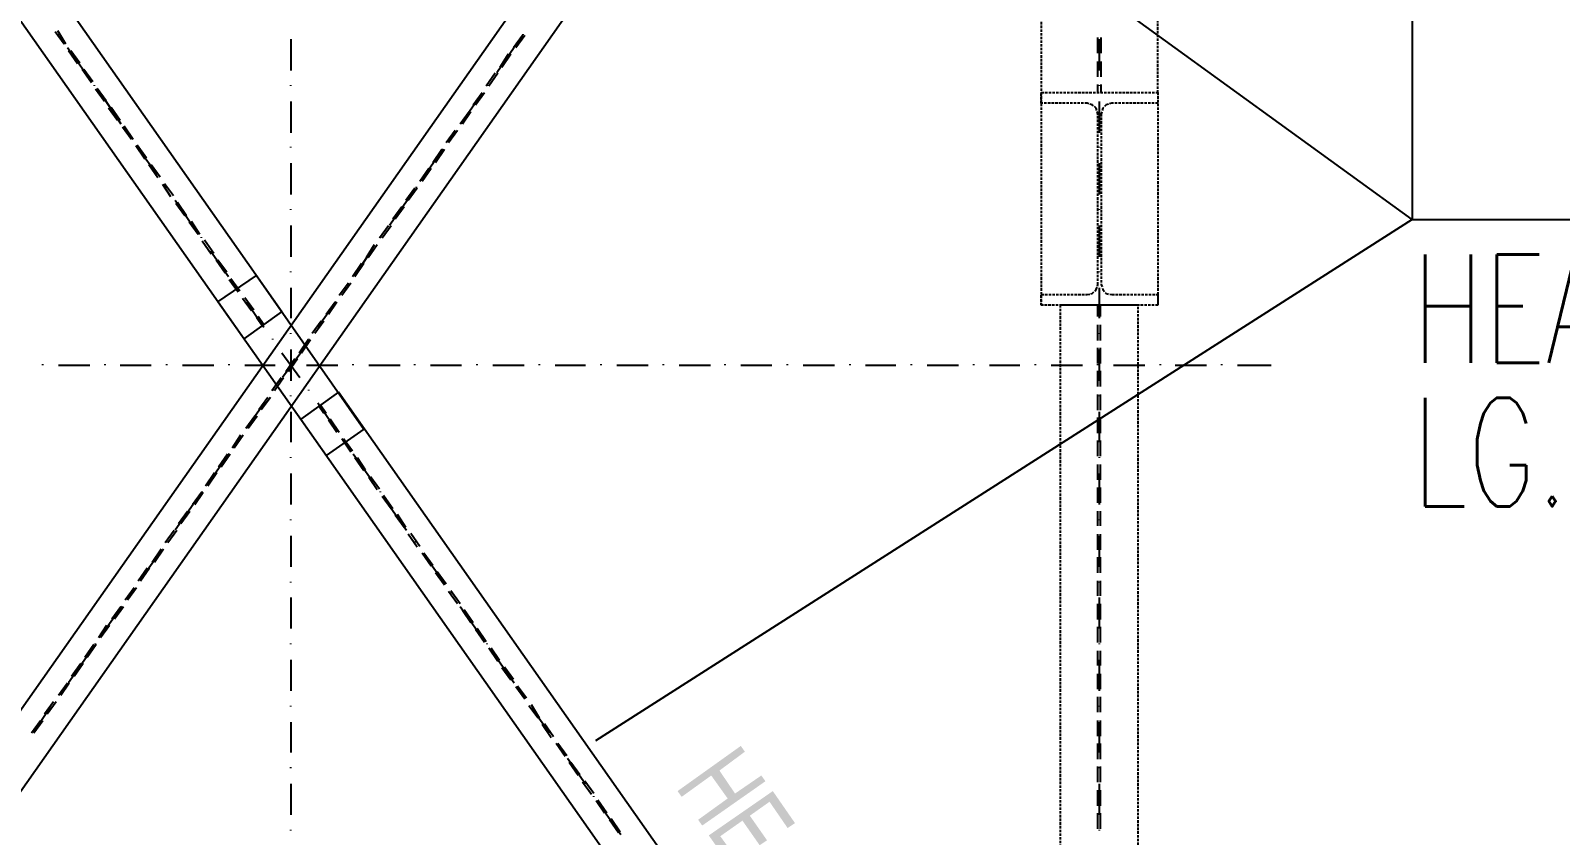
# Model space of a CAD drawing. Header units: metres. Extents: x 11 to 152679, y -40 to 137873.
# Drawn here: x 46907 to 50851, y 36894 to 38969 of the extents above; entities that cross this region are included whole.
import ezdxf
from ezdxf.enums import TextEntityAlignment as Align

# ---------------------------------------------------------------- set-up
doc = ezdxf.new("R2010")
doc.units = ezdxf.units.M
doc.linetypes.add('HIDDEN', pattern=[9.525, 6.35, -3.175])
for name, color, linetype in [('CA3', 6, 'Continuous'), ('LAYER_1', 160, 'Continuous'), ('MARK', 73, 'Continuous'), ('MARK_BOX', 6, 'Continuous'), ('MARK_DES', 60, 'Continuous'), ('MARK_MAT', 120, 'Continuous'), ('MARK_QTA', 73, 'Continuous'), ('TR', 4, 'HIDDEN')]:
    doc.layers.add(name, color=color, linetype=linetype)
doc.styles.add('MARK', font='ROMANS', dxfattribs={"width": 0.7})

# ---------------------------------------------------------------- blocks, each defined once
blk = doc.blocks.new('m8_pro')
at = {"layer": 'MARK_BOX'}
blk.add_lwpolyline([(0, 0), (27.181, 0), (27.181, 7.469), (0, 7.469)], close=True, dxfattribs=at)
at = {"style": 'MARK', "width": 0.7, "flags": 1}
for tag, p in [('TRA_PEZ', (-2.506, 11.921)), ('PUN_LIS', (-2.506, 11.386)), ('SUN_LIS', (-2.506, 10.85)), ('DES_PEZ', (-2.506, 10.315)), ('NOT_PEZ', (-2.506, 9.78)), ('TIP_PEZ', (-2.506, 9.244)), ('ING_PEZ', (-2.506, 8.709)), ('MCL_PEZ', (-2.506, 8.173)), ('COD_PEZ', (-2.506, 7.638)), ('COS_PEZ', (-2.506, 7.103)), ('DIM_PRO', (-2.506, 6.567))]:
    blk.add_attdef(tag, p, '', height=0.35, dxfattribs=at)
at = {"style": 'MARK', "width": 0.7}
blk.add_attdef('MAR_PEZ', text='', height=5, dxfattribs=at).set_placement((13.591, 3.735), align=Align.MIDDLE)
at = {"layer": 'MARK_DES', "style": 'MARK', "width": 0.7}
blk.add_text('LG.', height=2.8, dxfattribs=at).set_placement((0, -7.398))
for tag, p in [('NOM_PRO', (0, -3.699)), ('LUN_PRO', (5.68, -7.398))]:
    blk.add_attdef(tag, p, '', height=2.8, dxfattribs=at)
at = {"layer": 'MARK_MAT', "style": 'MARK', "width": 0.7}
blk.add_attdef('MAT_PRO', (18.079, -7.398), '', height=2.8, dxfattribs=at)
at = {"layer": 'MARK_QTA', "style": 'MARK', "width": 0.7}
blk.add_text('n.', height=5, dxfattribs=at).set_placement((31.937, 3.313), align=Align.MIDDLE)
blk.add_attdef('QTA_PEZ', (35.058, 1.424), '', height=5, dxfattribs=at)

msp = doc.modelspace()

# ---------------------------------------------------------------- hatches: boundary and pattern name
at = {"layer": 'LAYER_1'}
for points in [[(48748.3955, 37109.4393), (48737.8018, 37124.2532), (48574.8143, 37007.8262), (48585.408, 36993.0123), (48661.5963, 37048.0477), (48703.9365, 36988.7748), (48682.7664, 37060.7429)], [(48801.3121, 37033.2338), (48790.7185, 37048.0477), (48722.9879, 37001.4872), (48682.7664, 37060.7429), (48703.9365, 36988.7748), (48627.731, 36933.7567), (48638.3247, 36918.9255)], [(48877.466, 36925.2817), (48820.3463, 37007.8262), (48655.2401, 36893.5352), (48716.6317, 36806.7532), (48735.6831, 36821.5671), (48684.8851, 36891.4164), (48742.022, 36931.6379), (48786.481, 36868.1276), (48805.5324, 36880.84), (48761.0734, 36944.3331), (48811.8886, 36980.3171), (48858.449, 36912.5865)]]:
    msp.add_hatch(color=7, dxfattribs=at).paths.add_polyline_path(points, is_closed=False)

# ---------------------------------------------------------------- linework, layer by layer
for q in [(48753.7256, 39725.7512), (48362.8863, 37137.161)]:
    msp.add_line((50468.5281, 38481.8233), q)
at = {"layer": 'CA3'}
for points in [[(47554.5493, 38243.9609), (45778.6887, 40771.2657), (45655.94, 40771.2657), (45655.94, 40737.4005), (47457.2081, 38174.1116)], [(45655.94, 35475.3616), (49379.158, 40771.2657), (49501.9068, 40771.2657), (49501.9068, 40737.4005), (45780.8247, 35441.4963), (45655.94, 35441.4963)], [(47700.6386, 38036.5317), (47603.263, 37966.6824), (49377.022, 35441.4963), (49499.8052, 35441.4963), (49499.8052, 35475.3616)]]:
    msp.add_lwpolyline(points, close=True, dxfattribs=at)
at = {"layer": 'LAYER_1', "color": 7}
for p, q in [((46993.6705, 38933.9963), (46970.3817, 38965.7429)), ((46997.908, 38933.9963), (46976.7379, 38967.8616)), ((46978.8566, 38957.2852), (46978.8566, 38959.4039)), ((47577.8554, 38946.6915), (47577.8554, 38866.2657)), ((48151.481, 38925.5386), (48174.7698, 38957.2852)), ((48157.8372, 38925.5386), (48181.126, 38957.2852)), ((48176.8886, 38957.2852), (48176.8886, 38959.4039)), ((49658.5552, 38910.7075), (49658.5552, 38950.929)), ((49662.7927, 38866.2657), (49662.7927, 38946.6915)), ((49667.013, 38910.7075), (49667.013, 38950.929)), ((47002.1455, 38925.5386), (47048.6887, 38859.9095)), ((47027.5358, 38883.1984), (47004.247, 38917.0637)), ((47033.8748, 38885.3171), (47010.6032, 38917.0637)), ((48153.5997, 38925.5386), (48109.158, 38859.9095)), ((48117.6157, 38874.7234), (48138.7858, 38908.606)), ((48121.8532, 38874.7234), (48145.1248, 38908.606)), ((49658.5552, 38849.3331), (49658.5552, 38889.5546)), ((49667.013, 38849.3331), (49667.013, 38889.5546)), ((47063.5198, 38834.5192), (47040.231, 38868.3845)), ((47067.7401, 38836.6379), (47044.4685, 38868.3845)), ((48081.6317, 38826.0442), (48104.9205, 38859.9095)), ((48087.9879, 38826.0442), (48111.2595, 38859.9095)), ((47071.9776, 38826.0442), (47071.9776, 38828.163)), ((47097.3851, 38785.84), (47074.0963, 38817.5865)), ((47101.6054, 38787.9415), (47078.2993, 38819.7053)), ((47577.8554, 38826.0442), (47577.8554, 38828.163)), ((48047.7664, 38777.3651), (48071.0552, 38809.1116)), ((48054.1054, 38777.3651), (48077.3942, 38809.1116)), ((48085.8692, 38826.0442), (48085.8692, 38828.163)), ((49658.5552, 38809.1116), (49658.5552, 38830.2817)), ((49662.7927, 38826.0442), (49662.7927, 38828.163)), ((49667.013, 38809.1116), (49667.013, 38830.2817)), ((47095.2664, 38794.2977), (47139.7081, 38728.6859)), ((47131.216, 38737.1436), (47107.9788, 38768.8901)), ((47137.6066, 38737.1436), (47114.3178, 38771.0088)), ((47577.8554, 38785.84), (47577.8554, 38705.397)), ((48062.5803, 38794.2977), (48016.0198, 38728.6859)), ((49662.7927, 38705.397), (49662.7927, 38785.84)), ((48013.9011, 38728.6859), (48037.19, 38760.4324)), ((48020.2401, 38728.6859), (48041.4274, 38760.4324)), ((47167.2344, 38688.4644), (47143.9456, 38720.2109)), ((47171.4719, 38688.4644), (47148.1831, 38722.3296)), ((47162.997, 38694.8206), (47162.997, 38696.9393)), ((47977.8826, 38680.0067), (48001.1887, 38711.7532)), ((47984.2733, 38680.0067), (48007.5621, 38711.7532)), ((47992.731, 38694.8206), (47992.731, 38696.9393)), ((47201.0997, 38637.6664), (47177.8109, 38671.5317)), ((47205.3372, 38639.7852), (47182.0484, 38673.6505)), ((47186.2858, 38663.0568), (47232.8463, 38597.4449)), ((47577.8554, 38667.2942), (47577.8554, 38669.413)), ((47969.4594, 38663.0568), (47924.966, 38597.4449)), ((47944.0518, 38629.1915), (47967.3234, 38663.0568)), ((47950.408, 38629.1915), (47973.6796, 38663.0568)), ((49662.7927, 38667.2942), (49662.7927, 38669.413)), ((47234.965, 38588.9872), (47211.6762, 38622.8525)), ((47241.3212, 38591.106), (47218.0324, 38622.8525)), ((47577.8554, 38627.09), (47577.8554, 38546.647)), ((47910.1865, 38580.5123), (47933.4581, 38614.3776)), ((47916.5427, 38580.5123), (47939.8143, 38614.3776)), ((49662.7927, 38546.647), (49662.7927, 38627.09)), ((47268.8303, 38540.2908), (47247.6774, 38572.0546)), ((47275.1865, 38542.4095), (47251.8977, 38574.1733)), ((47256.1351, 38563.5796), (47256.1351, 38565.6984)), ((47279.4068, 38531.8331), (47323.8657, 38466.2213)), ((47878.44, 38531.8331), (47831.8623, 38466.2213)), ((47874.2025, 38531.8331), (47897.4913, 38563.5796)), ((47880.5415, 38531.8331), (47903.8303, 38563.5796)), ((47901.7288, 38563.5796), (47901.7288, 38565.6984)), ((47304.8143, 38491.6116), (47281.5427, 38523.3582)), ((47309.0518, 38491.6116), (47285.763, 38525.4769)), ((47577.8554, 38506.4255), (47577.8554, 38508.5442)), ((47840.3372, 38483.1539), (47863.626, 38514.9005)), ((47846.6762, 38483.1539), (47869.965, 38514.9005)), ((49662.7927, 38506.4255), (49662.7927, 38508.5442)), ((47338.6796, 38442.9324), (47315.408, 38474.679)), ((47342.8826, 38442.9324), (47321.747, 38476.7977)), ((47577.8554, 38466.2213), (47577.8554, 38385.7783)), ((47806.4719, 38434.4575), (47829.7608, 38466.2213)), ((47812.8109, 38434.4575), (47836.0997, 38466.2213)), ((49662.7927, 38385.7783), (49662.7927, 38466.2213)), ((47347.1546, 38434.4575), (47347.1546, 38436.5762)), ((47372.5621, 38392.1345), (47349.2733, 38425.9998)), ((47378.9011, 38394.2532), (47355.6123, 38428.1185)), ((47772.6066, 38383.6595), (47793.7595, 38417.5248)), ((47776.8441, 38383.6595), (47800.1157, 38417.5248)), ((47808.5734, 38434.4575), (47808.5734, 38436.5762)), ((47370.4262, 38400.5922), (47417.0039, 38334.9803)), ((47408.5289, 38343.4553), (47385.2401, 38377.3206)), ((47412.7664, 38345.5568), (47389.4776, 38377.3206)), ((47785.3018, 38400.5922), (47740.8428, 38334.9803)), ((47577.8554, 38345.5568), (47577.8554, 38347.6755)), ((47736.6054, 38334.9803), (47759.8942, 38368.8456)), ((47742.9788, 38334.9803), (47766.216, 38368.8456)), ((49662.7927, 38345.5568), (49662.7927, 38347.6755)), ((47442.3942, 38294.7588), (47419.1054, 38326.5226)), ((47446.6317, 38296.8776), (47423.3428, 38328.6241)), ((47440.2927, 38303.2338), (47440.2927, 38305.3525)), ((47577.8554, 38305.3525), (47577.8554, 38227.0283)), ((47702.7401, 38286.3011), (47726.0289, 38318.0477)), ((47709.0963, 38286.3011), (47732.3851, 38318.0477)), ((47717.5712, 38303.2338), (47717.5712, 38305.3525)), ((49662.7927, 38227.0283), (49662.7927, 38305.3525)), ((47476.2595, 38246.0796), (47452.9879, 38277.8262)), ((47482.6157, 38248.1984), (47459.3441, 38279.9449)), ((47463.5643, 38269.3685), (47508.0233, 38203.7567)), ((47694.2824, 38269.3685), (47647.7219, 38203.7567)), ((47668.8748, 38237.6219), (47692.1636, 38269.3685)), ((47675.231, 38237.6219), (47696.4011, 38269.3685)), ((49658.5552, 38231.2657), (49658.5552, 38260.8936)), ((49664.8942, 38231.2657), (49664.8942, 38260.8936)), ((47503.7858, 38207.9769), (47488.9719, 38229.147)), ((47508.0233, 38210.0956), (47493.2094, 38231.2657)), ((47632.908, 38188.9255), (47656.1796, 38220.6893)), ((47639.247, 38188.9255), (47662.5358, 38220.6893)), ((47577.8554, 38186.8068), (47577.8554, 38188.9255)), ((49658.5552, 38169.8741), (49658.5552, 38210.0956)), ((49662.7927, 38186.8068), (49662.7927, 38188.9255)), ((49664.8942, 38169.8741), (49664.8942, 38210.0956)), ((47531.3121, 38171.9929), (47531.3121, 38174.1116)), ((47554.5493, 38138.1276), (47601.1442, 38074.6345)), ((47603.263, 38138.1276), (47556.7025, 38074.6345)), ((47577.8554, 38146.6025), (47577.8554, 38066.1595)), ((47599.0427, 38138.1276), (47622.3143, 38171.9929)), ((47605.3817, 38138.1276), (47628.6705, 38171.9929)), ((47624.4331, 38171.9929), (47624.4331, 38174.1116)), ((49658.5552, 38110.6185), (49658.5552, 38150.84)), ((49662.7927, 38066.1595), (49662.7927, 38146.6025)), ((49664.8942, 38110.6185), (49664.8942, 38150.84)), ((46938.6351, 38106.381), (46938.6351, 38108.4998)), ((46978.8566, 38106.381), (47059.2824, 38106.381)), ((47099.5039, 38106.381), (47099.5039, 38108.4998)), ((47137.6066, 38106.381), (47218.0324, 38106.381)), ((47258.2539, 38106.381), (47258.2539, 38108.4998)), ((47298.4581, 38106.381), (47378.9011, 38106.381)), ((47419.1054, 38106.381), (47419.1054, 38108.4998)), ((47459.3441, 38106.381), (47537.6511, 38106.381)), ((47565.1774, 38089.4484), (47588.449, 38123.3137)), ((47571.5164, 38089.4484), (47594.8052, 38123.3137)), ((47577.8554, 38106.381), (47577.8554, 38108.4998)), ((47618.0941, 38106.381), (47698.5198, 38106.381)), ((47738.7413, 38106.381), (47738.7413, 38108.4998)), ((47778.9456, 38106.381), (47859.3886, 38106.381)), ((47897.4913, 38106.381), (47897.4913, 38108.4998)), ((47937.6956, 38106.381), (48018.1386, 38106.381)), ((48058.3428, 38106.381), (48058.3428, 38108.4998)), ((48098.5643, 38106.381), (48178.9901, 38106.381)), ((48219.2288, 38106.381), (48219.2288, 38108.4998)), ((48259.4331, 38106.381), (48337.7401, 38106.381)), ((48377.9788, 38106.381), (48377.9788, 38108.4998)), ((48418.1831, 38106.381), (48498.626, 38106.381)), ((48538.8303, 38106.381), (48538.8303, 38108.4998)), ((48579.0518, 38106.381), (48659.4776, 38106.381)), ((48697.5803, 38106.381), (48697.5803, 38108.4998)), ((48737.8018, 38106.381), (48818.2276, 38106.381)), ((48858.449, 38106.381), (48858.449, 38108.4998)), ((48898.6705, 38106.381), (48979.0963, 38106.381)), ((49019.3178, 38106.381), (49019.3178, 38108.4998)), ((49059.522, 38106.381), (49137.8463, 38106.381)), ((49178.0678, 38106.381), (49178.0678, 38108.4998)), ((49218.272, 38106.381), (49298.715, 38106.381)), ((49338.9365, 38106.381), (49338.9365, 38108.4998)), ((49379.158, 38106.381), (49457.465, 38106.381)), ((49497.6865, 38106.381), (49497.6865, 38108.4998)), ((49537.908, 38106.381), (49618.2993, 38106.381)), ((49658.5552, 38106.381), (49658.5552, 38108.4998)), ((49698.7595, 38106.381), (49779.2025, 38106.381)), ((49819.4068, 38106.381), (49819.4068, 38108.4998)), ((49857.5095, 38106.381), (49937.9525, 38106.381)), ((49978.1568, 38106.381), (49978.1568, 38108.4998)), ((50018.3955, 38106.381), (50105.1774, 38106.381)), ((47529.1762, 38040.7692), (47552.465, 38074.6345)), ((47535.5324, 38040.7692), (47558.8212, 38074.6345)), ((49658.5552, 38051.3456), (49658.5552, 38091.5671)), ((49664.8942, 38051.3456), (49664.8942, 38091.5671)), ((47495.3109, 37992.09), (47518.5997, 38023.8365)), ((47501.6326, 37992.09), (47524.9387, 38023.8365)), ((47533.4136, 38040.7692), (47533.4136, 38042.8879)), ((47577.8554, 38025.9553), (47577.8554, 38028.0568)), ((47624.4331, 38040.7692), (47624.4331, 38042.8879)), ((49658.5552, 37989.9713), (49658.5552, 38030.1755)), ((49662.7927, 38025.9553), (49662.7927, 38028.0568)), ((49664.8942, 37989.9713), (49664.8942, 38030.1755)), ((47510.1248, 38009.0226), (47463.5643, 37943.3936)), ((47577.8554, 37985.7338), (47577.8554, 37907.4095)), ((47647.7219, 38009.0226), (47692.1636, 37943.3936)), ((47662.5358, 37981.4963), (47649.8234, 38000.5477)), ((47668.8748, 37981.4963), (47654.0609, 38002.6664)), ((49662.7927, 37907.4095), (49662.7927, 37985.7338)), ((47461.4456, 37943.3936), (47484.7344, 37975.1401)), ((47467.8018, 37943.3936), (47491.0734, 37975.1401)), ((47696.4011, 37932.8171), (47675.231, 37964.5637)), ((47702.7401, 37932.8171), (47679.4685, 37966.6824)), ((49658.5552, 37930.6984), (49658.5552, 37970.9199)), ((49664.8942, 37930.6984), (49664.8942, 37970.9199)), ((47427.5803, 37892.5956), (47448.716, 37926.4609)), ((47431.8178, 37892.5956), (47455.1066, 37926.4609)), ((47440.2927, 37909.5283), (47440.2927, 37911.647)), ((47732.3851, 37882.0192), (47709.0963, 37915.8845)), ((47736.6054, 37884.1379), (47713.2993, 37915.8845)), ((47715.4525, 37909.5283), (47715.4525, 37911.647)), ((49658.5552, 37871.4255), (49658.5552, 37911.647)), ((49664.8942, 37871.4255), (49664.8942, 37911.647)), ((47419.1054, 37877.7817), (47372.5621, 37812.1699)), ((47391.5963, 37843.9164), (47414.8851, 37877.7817)), ((47397.9525, 37843.9164), (47421.2413, 37877.7817)), ((47577.8554, 37867.2053), (47577.8554, 37869.3068)), ((47738.7413, 37877.7817), (47785.3018, 37812.1699)), ((47766.216, 37833.34), (47742.9788, 37867.2053)), ((47770.4879, 37835.4415), (47749.3178, 37867.2053)), ((49662.7927, 37867.2053), (49662.7927, 37869.3068)), ((47357.731, 37795.2372), (47381.0198, 37829.1025)), ((47364.0872, 37795.2372), (47387.376, 37829.1025)), ((47577.8554, 37826.9838), (47577.8554, 37746.5408)), ((49658.5552, 37810.0511), (49658.5552, 37850.2726)), ((49662.7927, 37746.5408), (49662.7927, 37826.9838)), ((49664.8942, 37810.0511), (49664.8942, 37850.2726)), ((47800.1157, 37784.6436), (47778.9456, 37816.3901)), ((47806.4719, 37786.7623), (47783.1831, 37818.5088)), ((49658.5552, 37750.7783), (49658.5552, 37790.9998)), ((49664.8942, 37750.7783), (49664.8942, 37790.9998)), ((47325.9844, 37746.5408), (47279.4068, 37680.929)), ((47323.8657, 37746.5408), (47347.1546, 37778.3046)), ((47330.2219, 37746.5408), (47351.3748, 37778.3046)), ((47349.2733, 37778.3046), (47349.2733, 37780.4233)), ((47808.5734, 37778.3046), (47808.5734, 37780.4233)), ((47836.0997, 37735.9644), (47812.8109, 37767.7109)), ((47840.3372, 37735.9644), (47817.0484, 37769.8296)), ((47829.7608, 37746.5408), (47876.3212, 37680.929)), ((47287.8817, 37697.8616), (47311.1705, 37729.6082)), ((47294.2379, 37697.8616), (47317.5095, 37729.6082)), ((47577.8554, 37706.3365), (47577.8554, 37708.4553)), ((47869.965, 37687.2852), (47846.6762, 37719.0317)), ((47874.2025, 37687.2852), (47853.0324, 37721.1505)), ((49658.5552, 37691.5226), (49658.5552, 37729.6082)), ((49662.7927, 37706.3365), (49662.7927, 37708.4553)), ((49664.8942, 37691.5226), (49664.8942, 37729.6082)), ((47254.0164, 37649.1824), (47277.3052, 37680.929)), ((47260.3554, 37649.1824), (47283.6442, 37680.929)), ((47577.8554, 37666.1151), (47577.8554, 37585.6893)), ((47903.8303, 37636.4872), (47880.5415, 37670.3525)), ((47910.1865, 37638.606), (47886.8977, 37672.4713)), ((49658.5552, 37630.131), (49658.5552, 37670.3525)), ((49662.7927, 37585.6893), (49662.7927, 37666.1151)), ((49664.8942, 37630.131), (49664.8942, 37670.3525)), ((47220.1511, 37598.3845), (47243.44, 37632.2498)), ((47226.4901, 37598.3845), (47249.7789, 37632.2498)), ((47258.2539, 37649.1824), (47258.2539, 37651.3011)), ((47899.5928, 37649.1824), (47899.5928, 37651.3011)), ((47234.965, 37615.3171), (47188.4046, 37549.7053)), ((47939.8143, 37587.7908), (47916.5427, 37621.6733)), ((47944.0518, 37589.9095), (47920.763, 37621.6733)), ((47922.8817, 37615.3171), (47969.4594, 37549.7053)), ((49658.5552, 37570.8582), (49658.5552, 37611.0796)), ((49664.8942, 37570.8582), (49664.8942, 37611.0796)), ((47184.1326, 37549.7053), (47207.4387, 37583.5706)), ((47190.5233, 37549.7053), (47213.8121, 37583.5706)), ((47577.8554, 37545.4678), (47577.8554, 37547.5865)), ((47973.6796, 37539.1116), (47950.408, 37570.8582)), ((47977.8826, 37541.2303), (47954.6455, 37572.9769)), ((49658.5552, 37511.6025), (49658.5552, 37549.7053)), ((49662.7927, 37545.4678), (49662.7927, 37547.5865)), ((49664.8942, 37511.6025), (49664.8942, 37549.7053)), ((47150.3018, 37501.0088), (47173.5734, 37532.7726)), ((47156.658, 37501.0088), (47179.9296, 37532.7726)), ((47165.1157, 37517.9415), (47165.1157, 37520.0602)), ((47577.8554, 37507.3651), (47577.8554, 37426.9393)), ((48007.5621, 37490.4324), (47984.2733, 37522.179)), ((48013.9011, 37490.4324), (47990.6123, 37524.2977)), ((47992.731, 37517.9415), (47992.731, 37520.0602)), ((49662.7927, 37426.9393), (49662.7927, 37507.3651)), ((47141.8441, 37484.0762), (47095.2664, 37418.4644)), ((47116.4365, 37452.3296), (47139.7081, 37484.0762)), ((47122.7927, 37452.3296), (47146.0643, 37484.0762)), ((48013.9011, 37484.0762), (48060.4788, 37418.4644)), ((48041.4274, 37441.7532), (48020.2401, 37473.4998)), ((48047.7664, 37441.7532), (48024.4776, 37475.6185)), ((49658.5552, 37450.2109), (49658.5552, 37490.4324)), ((49664.8942, 37450.2109), (49664.8942, 37490.4324)), ((47082.5712, 37403.6505), (47103.7413, 37435.397)), ((47086.7915, 37403.6505), (47110.0803, 37435.397)), ((49658.5552, 37390.9553), (49658.5552, 37431.1595)), ((49664.8942, 37390.9553), (49664.8942, 37431.1595)), ((47074.0963, 37386.7178), (47074.0963, 37388.8365)), ((47577.8554, 37386.7178), (47577.8554, 37388.8365)), ((48077.3942, 37390.9553), (48054.1054, 37424.8206)), ((48081.6317, 37393.0568), (48058.3428, 37426.9393)), ((48083.716, 37386.7178), (48083.716, 37388.8365)), ((49662.7927, 37386.7178), (49662.7927, 37388.8365)), ((47050.8247, 37352.8525), (47004.247, 37287.2234)), ((47046.5872, 37352.8525), (47069.876, 37386.7178)), ((47052.9262, 37352.8525), (47076.215, 37386.7178)), ((48111.2595, 37342.2588), (48087.9879, 37376.1241)), ((48115.497, 37344.3776), (48094.3441, 37376.1241)), ((48107.022, 37352.8525), (48153.5997, 37287.2234)), ((49658.5552, 37331.6824), (49658.5552, 37369.7852)), ((49664.8942, 37331.6824), (49664.8942, 37369.7852)), ((47012.7219, 37304.1733), (47036.0108, 37338.0386)), ((47019.0609, 37304.1733), (47042.3497, 37338.0386)), ((47577.8554, 37346.4963), (47577.8554, 37266.0706)), ((48145.1248, 37293.5796), (48121.8532, 37325.3262)), ((48151.481, 37295.6984), (48128.2094, 37327.4449)), ((49658.5552, 37270.2908), (49658.5552, 37310.5123)), ((49662.7927, 37266.0706), (49662.7927, 37346.4963)), ((49664.8942, 37270.2908), (49664.8942, 37310.5123)), ((46978.8566, 37255.4769), (47002.1455, 37287.2234)), ((46985.1956, 37255.4769), (47006.3657, 37287.2234)), ((48181.126, 37244.9005), (48157.8372, 37276.647)), ((48185.3463, 37247.0192), (48162.0747, 37278.7657)), ((46942.8554, 37206.7977), (46966.1442, 37238.5442)), ((46949.2288, 37206.7977), (46972.466, 37238.5442)), ((46980.9581, 37255.4769), (46980.9581, 37257.5956)), ((48174.7698, 37255.4769), (48174.7698, 37257.5956)), ((49658.5552, 37211.0352), (49658.5552, 37251.2567)), ((49664.8942, 37211.0352), (49664.8942, 37251.2567)), ((46957.6865, 37223.7303), (46913.2276, 37158.1185)), ((47577.8554, 37225.8491), (47577.8554, 37227.9678)), ((48214.9913, 37196.2213), (48191.7025, 37227.9678)), ((48219.2288, 37196.2213), (48198.0415, 37230.0865)), ((48198.0415, 37223.7303), (48244.6192, 37158.1185)), ((49662.7927, 37225.8491), (49662.7927, 37227.9678)), ((46908.9901, 37158.1185), (46932.2789, 37189.8651)), ((46915.3463, 37158.1185), (46938.6351, 37189.8651)), ((47577.8554, 37185.6276), (47577.8554, 37107.3206)), ((48248.8566, 37145.4233), (48225.5678, 37179.2886)), ((48255.1956, 37147.5248), (48231.9068, 37181.3901)), ((49658.5552, 37149.6436), (49658.5552, 37189.8651)), ((49662.7927, 37107.3206), (49662.7927, 37185.6276)), ((49664.8942, 37149.6436), (49664.8942, 37189.8651)), ((48284.8234, 37096.7269), (48261.5518, 37130.5922)), ((48289.0609, 37098.8456), (48265.772, 37130.5922)), ((48267.908, 37124.2532), (48267.908, 37126.3719)), ((49658.5552, 37090.3879), (49658.5552, 37130.5922)), ((49664.8942, 37090.3879), (49664.8942, 37130.5922)), ((48291.1796, 37092.5067), (48337.7401, 37026.8776)), ((48318.6887, 37048.0477), (48295.3826, 37081.913)), ((48322.9262, 37050.1664), (48299.6546, 37081.913)), ((47577.8554, 37067.0991), (47577.8554, 37069.2178)), ((48358.9274, 37001.4872), (48335.6386, 37033.2338)), ((49658.5552, 37031.1151), (49658.5552, 37071.3365)), ((49662.7927, 37067.0991), (49662.7927, 37069.2178)), ((49664.8942, 37031.1151), (49664.8942, 37071.3365)), ((47577.8554, 37026.8776), (47577.8554, 36946.4518)), ((48352.5712, 36999.3685), (48329.2824, 37031.1151)), ((48358.9274, 36993.0123), (48358.9274, 36995.131)), ((49658.5552, 36969.7234), (49658.5552, 37009.9449)), ((49662.7927, 36946.4518), (49662.7927, 37026.8776)), ((49664.8942, 36969.7234), (49664.8942, 37009.9449)), ((48386.4365, 36950.6893), (48365.2664, 36982.4359)), ((48392.7927, 36950.6893), (48369.5039, 36984.5546)), ((48382.199, 36961.2657), (48428.7595, 36895.6539)), ((48422.4205, 36899.8741), (48399.1317, 36933.7567)), ((48426.658, 36901.9929), (48403.3692, 36935.8582)), ((49658.5552, 36910.4678), (49658.5552, 36950.6893)), ((49664.8942, 36910.4678), (49664.8942, 36950.6893)), ((47577.8554, 36906.2303), (47577.8554, 36908.3491)), ((49662.7927, 36906.2303), (49662.7927, 36908.3491))]:
    msp.add_line(p, q, dxfattribs=at)
msp.add_lwpolyline([(47488.9719, 38337.0991), (47766.216, 37941.2748), (47668.8748, 37873.5442), (47389.4776, 38269.3685)], close=True, dxfattribs=at)
at = {"layer": 'TR'}
for p, q in [((49512.466, 38809.1116), (49512.466, 38260.8936)), ((49813.0678, 38809.1116), (49813.0678, 38260.8936))]:
    msp.add_line(p, q, dxfattribs=at)
for points in [[(49813.0678, 38809.1116), (49813.0678, 40610.397), (49512.5004, 40610.397), (49512.5004, 38809.1116)], [(49813.0678, 38781.6025), (49694.522, 38781.6025), (49679.7081, 38777.3651), (49671.216, 38768.8901), (49667.013, 38754.0762), (49667.013, 38313.8102), (49671.216, 38301.1151), (49679.7081, 38290.5386), (49694.522, 38288.4199), (49813.0678, 38288.4199), (49813.0678, 38260.8936), (49512.466, 38260.8936), (49512.466, 38288.4199), (49631.0289, 38288.4199), (49643.7413, 38290.5386), (49654.3178, 38301.1151), (49658.5552, 38313.8102), (49658.5552, 38754.0762), (49654.3178, 38768.8901), (49643.7413, 38777.3651), (49631.0289, 38781.6025), (49512.466, 38781.6025), (49512.466, 38809.1116), (49813.0678, 38809.1116)], [(49762.2698, 35602.3651), (49762.2698, 38260.8936), (49561.1968, 38260.8936), (49561.1968, 35602.3651)]]:
    msp.add_lwpolyline(points, close=True, dxfattribs=at)

# ---------------------------------------------------------------- block references
at = {"layer": 'MARK'}
ref = msp.add_blockref('m8_pro', (50468.5281, 38481.8233), dxfattribs=dict(at, xscale=100, yscale=100, zscale=100))
ref.add_attrib('MAR_PEZ', 'CV5', dxfattribs={"layer": '0', "height": 500, "style": 'MARK', "width": 0.7}).set_placement((51827.5816, 38855.2743), align=Align.MIDDLE)
ref.add_attrib('NOM_PRO', 'HEA120', (50468.5281, 38111.9092), dxfattribs={"layer": 'MARK_DES', "height": 280, "style": 'MARK', "width": 0.7})
ref.add_attrib('QTA_PEZ', '2', (53974.288, 38624.2699), dxfattribs={"layer": 'MARK_QTA', "height": 500, "style": 'MARK', "width": 0.7})
ref.add_attrib('LUN_PRO', '6560', (51036.4993, 37741.9952), dxfattribs={"layer": 'MARK_DES', "height": 280, "style": 'MARK', "width": 0.7})
ref.add_attrib('MAT_PRO', 'FE360B', (52276.3799, 37741.9952), dxfattribs={"layer": 'MARK_MAT', "height": 280, "style": 'MARK', "width": 0.7})

doc.saveas('drawing.dxf')
